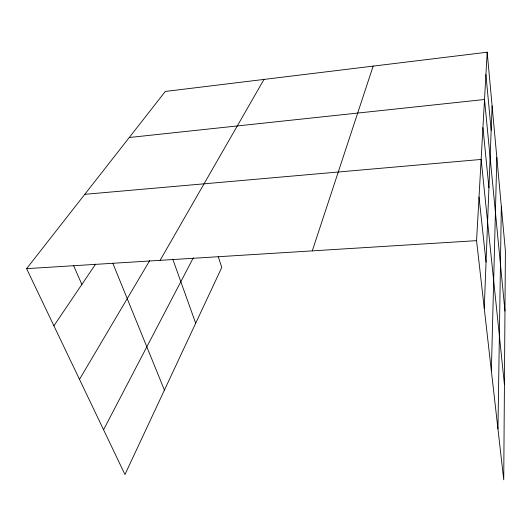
<?xml version="1.0" encoding="UTF-8"?>
<svg xmlns="http://www.w3.org/2000/svg" width="532" height="532" viewBox="0 0 532 532"><rect width="100%" height="100%" fill="white"/><g stroke="black" fill="none" stroke-linecap="round" stroke-linejoin="round"><path stroke-width="0.8" d="M497.952 428.872L501.33 206.502M491.362 370.89L496.822 157.366M484.253 308.354L492.113 106.001M487.179 52.216L505.4 250.905L503.731 479.784L476.566 240.65L487.179 52.216L165.312 91.451L26.6 268.653L124.954 474.524L221.758 267.476L218.253 256.557M312.284 250.871L373.151 66.114M103.56 429.743L193.282 257.834M160.105 260.341L263.998 79.421M79.501 379.376L149.698 260.613M53.905 325.803L95.587 264.138M129.269 137.502L484.519 99.504L504.961 311.047M84.788 194.32L481.141 159.44L504.429 384.609M26.6 268.653L476.566 240.65M73.536 265.501L81.855 284.454M112.831 263.267L164.421 390.109M172.754 259.111L195.683 323.243M479.019 197.04L486.048 262.136M482.936 127.594L488.935 187.783M485.922 74.54L491.169 130.34"/></g></svg>
